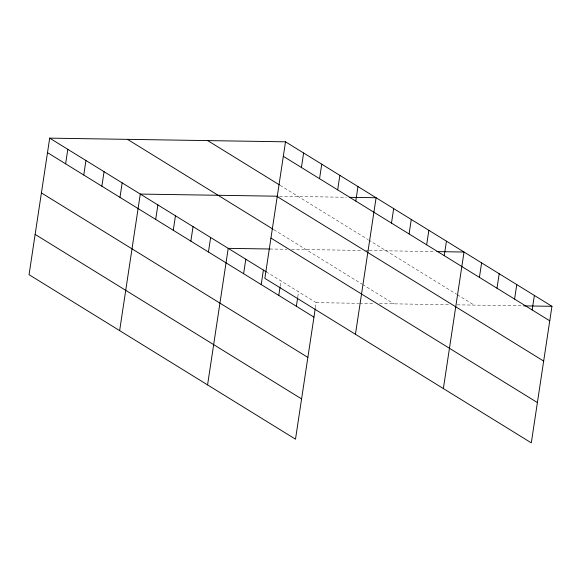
<?xml version="1.0" encoding="UTF-8"?>
<svg xmlns="http://www.w3.org/2000/svg" width="581" height="581" viewBox="0 0 581 581"><rect width="100%" height="100%" fill="white"/><g stroke="black" fill="none" stroke-linecap="round" stroke-linejoin="round"><path stroke-width="0.44" stroke-dasharray="2.9 2.18" d="M280.202 286.041L280.979 280.928M297.784 296.898L298.561 291.785M315.374 307.756L316.144 302.643L267.216 272.431M279.57 196.24L346.24 197.279M269.838 249.002L287.036 249.271M291.56 249.343L361.266 250.426M365.718 250.498L368.39 250.534M369.284 250.549L435.067 251.573M316.144 302.643L358.673 303.304M359.581 303.318L374.055 303.543M379.487 303.623L449.193 304.713M457.211 304.836L523.902 305.875M280.165 185.346L367.86 239.488M368.623 239.96L456.55 294.24M457.312 294.712L474.132 305.098M273.92 229.742L361.847 284.029M362.617 284.501L393.962 303.848"/><path stroke-width="0.87" d="M285.503 141.815L264.856 278.357L531.303 442.86L551.95 306.31L285.503 141.815L49.697 138.14L29.05 274.69L295.497 439.185L315.243 308.613M65.624 163.827L67.817 149.332M83.744 175.012L85.937 160.516M101.864 186.196L104.057 171.7M119.984 197.38L122.177 182.884M119.642 330.618L140.29 194.076L277.791 196.211M155.686 219.429L157.879 204.926M173.269 230.279L175.462 215.783M190.858 241.137L193.052 226.641M208.441 251.994L210.634 237.498M207.57 384.905L228.217 248.356L269.838 249.002M243.613 273.709L245.807 259.213M261.196 284.567L263.389 270.071M278.786 295.424L280.071 286.898M301.43 167.495L303.623 152.999M296.368 306.281L297.661 297.755M319.55 178.679L321.743 164.183M337.67 189.864L339.856 175.368M355.783 201.048L357.976 186.552M355.441 334.286L376.096 197.743L349.856 197.329M391.485 223.097L393.678 208.601M409.075 233.954L411.268 219.451M426.657 244.804L428.851 230.308M444.247 255.662L446.44 241.166M443.368 388.573L464.023 252.023L436.876 251.602M479.419 277.377L481.605 262.881M497.002 288.234L499.195 273.738M514.584 299.092L516.778 284.596M532.174 309.949L534.367 295.453M523.902 305.875L551.95 306.31M283.31 156.311L549.757 320.806M207.686 140.602L279.41 184.881M277.217 196.581L543.663 361.084M127.515 139.353L273.157 229.27M270.942 238.079L537.389 402.582M49.697 138.14L266.447 271.959M47.511 152.636L313.958 317.139M41.418 192.914L307.865 357.417M35.143 234.412L301.59 398.915"/></g></svg>
